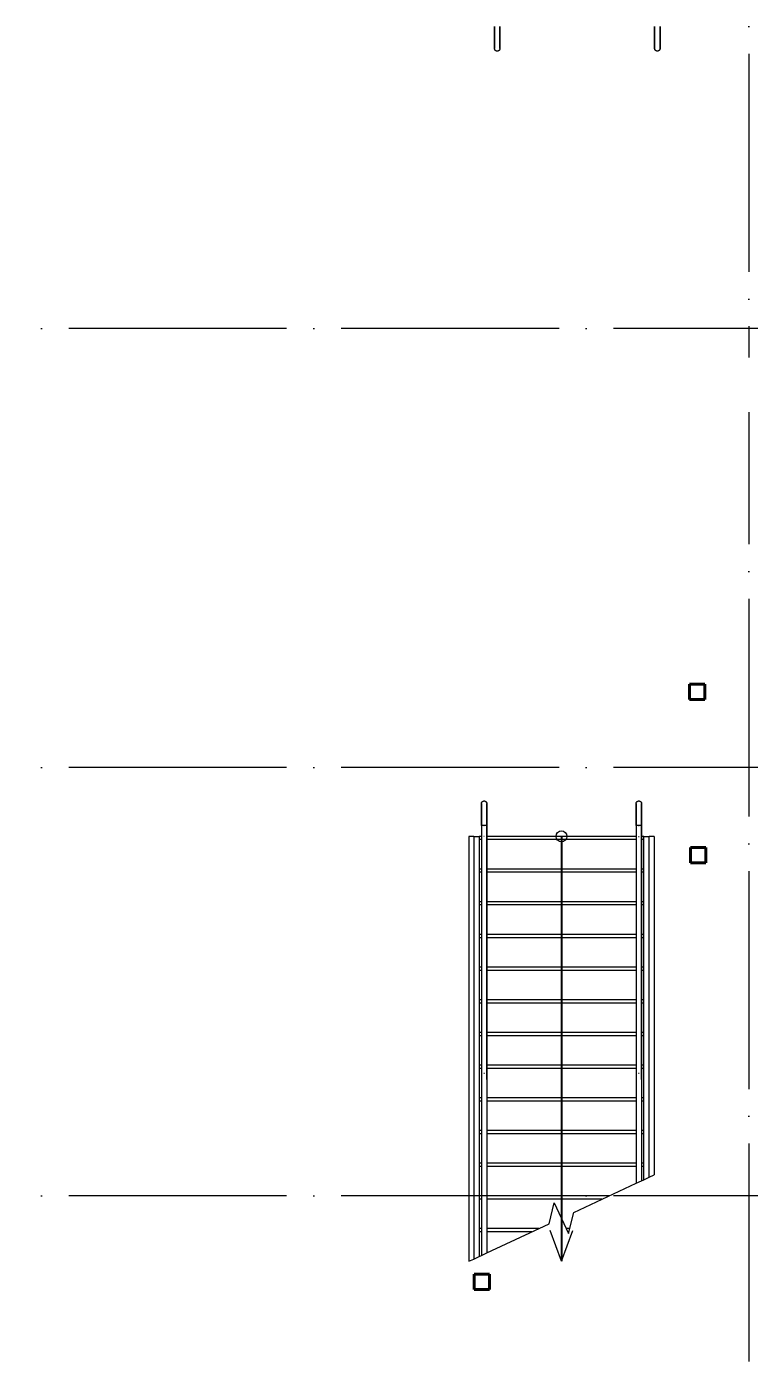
# Model space of a CAD drawing. Header units: millimetres. Extents: x -259793 to 1187961, y -549744 to 43070.
# Drawn here: x -41335 to -34701, y -2239 to 9956 of the extents above; entities that cross this region are included whole.
import ezdxf
from ezdxf import colors
from ezdxf.entities.mleader import LeaderData, LeaderLine
from ezdxf.math import Vec2, Vec3

# ---------------------------------------------------------------- set-up
doc = ezdxf.new("R2010")
doc.units = ezdxf.units.MM
doc.linetypes.add('ADSK_Линия сетки', pattern=[25, 20, -2.5, 0, -2.5])
for name, color, linetype, lineweight in [('RC-Выноски', 7, 'Continuous', 0), ('Аннотация', 7, 'Continuous', 18), ('Лестницы', 252, 'Continuous', 9), ('Несущие колонны', 252, 'Continuous', 18), ('Ограждение', 252, 'Continuous', 9), ('Оси', 252, 'Continuous', 9)]:
    doc.layers.add(name, color=color, linetype=linetype, lineweight=lineweight)
doc.layers.add('Узлы', color=7, linetype='Continuous')
doc.styles.add('RubezhCAD', font='', dxfattribs={"oblique": 10})
doc.styles.get('RubezhCAD').set_extended_font_data('GOST type A')

# ---------------------------------------------------------------- blocks, each defined once
blk = doc.blocks.new('1 этаж')
at = {"layer": 'Аннотация', "color": 251, "lineweight": 20, "true_color": 0x636466}
for q in [(-36529, -1093), (-36323, -1093)]:
    blk.add_line((-36426, -1375), q, dxfattribs=at)
blk.add_circle((-36426, 2525), 50, dxfattribs=at)
at = {"layer": 'Лестницы', "color": 251, "true_color": 0x636466}
for p, q in [((-37231, 2525), (-37276, 2525)), ((-37276, 2525), (-37276, -1375)), ((-37161, 2525), (-37181, 2525)), ((-37161, 2495), (-37181, 2495)), ((-35741, 2525), (-37111, 2525)), ((-35741, 2495), (-37111, 2495)), ((-35671, 2525), (-35691, 2525)), ((-35671, 2495), (-35691, 2495)), ((-35576, 2525), (-35621, 2525)), ((-35576, 2525), (-35576, -582)), ((-37161, 2225), (-37181, 2225)), ((-37161, 2195), (-37181, 2195)), ((-35741, 2225), (-37111, 2225)), ((-35741, 2195), (-37111, 2195)), ((-35671, 2225), (-35691, 2225)), ((-35671, 2195), (-35691, 2195)), ((-37161, 1925), (-37181, 1925)), ((-37161, 1895), (-37181, 1895)), ((-35741, 1925), (-37111, 1925)), ((-35741, 1895), (-37111, 1895)), ((-35671, 1925), (-35691, 1925)), ((-35671, 1895), (-35691, 1895)), ((-37161, 1625), (-37181, 1625)), ((-37161, 1595), (-37181, 1595)), ((-35741, 1625), (-37111, 1625)), ((-35741, 1595), (-37111, 1595)), ((-35671, 1625), (-35691, 1625)), ((-35671, 1595), (-35691, 1595)), ((-37161, 1325), (-37181, 1325)), ((-37161, 1295), (-37181, 1295)), ((-35741, 1325), (-37111, 1325)), ((-35741, 1295), (-37111, 1295)), ((-35671, 1325), (-35691, 1325)), ((-35671, 1295), (-35691, 1295)), ((-37161, 1025), (-37181, 1025)), ((-37161, 995), (-37181, 995)), ((-35741, 1025), (-37111, 1025)), ((-35741, 995), (-37111, 995)), ((-35671, 1025), (-35691, 1025)), ((-35671, 995), (-35691, 995)), ((-37161, 725), (-37181, 725)), ((-37161, 695), (-37181, 695)), ((-35741, 725), (-37111, 725)), ((-35741, 695), (-37111, 695)), ((-35671, 725), (-35691, 725)), ((-35671, 695), (-35691, 695)), ((-37161, 425), (-37181, 425)), ((-37161, 395), (-37181, 395)), ((-35741, 425), (-37111, 425)), ((-35741, 395), (-37111, 395)), ((-35671, 425), (-35691, 425)), ((-35671, 395), (-35691, 395)), ((-37161, 125), (-37181, 125)), ((-35741, 125), (-37111, 125)), ((-35671, 125), (-35691, 125)), ((-37161, 95), (-37181, 95)), ((-35741, 95), (-37111, 95)), ((-35671, 95), (-35691, 95)), ((-37161, -175), (-37181, -175)), ((-37161, -205), (-37181, -205)), ((-35741, -175), (-37111, -175)), ((-35741, -205), (-37111, -205)), ((-35671, -175), (-35691, -175)), ((-35671, -205), (-35691, -205)), ((-37161, -475), (-37181, -475)), ((-35741, -475), (-37111, -475)), ((-35671, -475), (-35691, -475)), ((-37161, -505), (-37181, -505)), ((-35741, -505), (-37111, -505)), ((-35671, -505), (-35691, -505)), ((-35621, -603), (-35576, -582)), ((-36313, -926), (-35741, -659)), ((-35691, -636), (-35671, -626)), ((-37161, -775), (-37181, -775)), ((-37161, -805), (-37181, -805)), ((-35989, -775), (-37111, -775)), ((-36054, -805), (-37111, -805)), ((-36539, -1031), (-36492, -837)), ((-36492, -837), (-36360, -1120)), ((-36360, -1120), (-36313, -926)), ((-37161, -1075), (-37181, -1075)), ((-37111, -1298), (-36539, -1031)), ((-36633, -1075), (-37111, -1075)), ((-36349, -1075), (-36381, -1075)), ((-37161, -1105), (-37181, -1105)), ((-36697, -1105), (-37111, -1105)), ((-36356, -1105), (-36367, -1105)), ((-37181, -1330), (-37161, -1321)), ((-37276, -1375), (-37231, -1354))]:
    blk.add_line(p, q, dxfattribs=at)
at = {"layer": 'Несущие колонны', "color": 251, "lineweight": 40, "true_color": 0x636466}
for p, q in [((-35250, 3781), (-35250, 3921)), ((-35250, 3921), (-35110, 3921)), ((-35110, 3921), (-35250, 3921)), ((-35250, 3921), (-35250, 3781)), ((-35110, 3921), (-35110, 3781)), ((-35110, 3781), (-35110, 3921)), ((-35110, 3781), (-35250, 3781)), ((-35250, 3781), (-35110, 3781)), ((-35242, 2282), (-35242, 2422)), ((-35242, 2422), (-35102, 2422)), ((-35102, 2422), (-35242, 2422)), ((-35242, 2422), (-35242, 2282)), ((-35102, 2422), (-35102, 2282)), ((-35102, 2282), (-35102, 2422)), ((-35102, 2282), (-35242, 2282)), ((-35242, 2282), (-35102, 2282)), ((-37227, -1494), (-37087, -1494)), ((-37226, -1634), (-37227, -1494)), ((-37087, -1494), (-37086, -1634)), ((-37086, -1634), (-37226, -1634))]:
    blk.add_line(p, q, dxfattribs=at)
at = {"layer": 'Несущие колонны', "color": 251, "true_color": 0x636466}
for p, q in [((-37227, -1494), (-37087, -1494)), ((-37226, -1634), (-37227, -1494)), ((-37087, -1494), (-37086, -1634)), ((-37086, -1634), (-37226, -1634))]:
    blk.add_line(p, q, dxfattribs=at)
at = {"layer": 'Ограждение', "color": 251, "true_color": 0x636466}
for p, q in [((-37161, 2625), (-37161, 2525)), ((-37111, 2625), (-37161, 2625)), ((-37161, 2625), (-37161, 2525)), ((-37134, 2625), (-37138, 2625)), ((-37138, 2625), (-37136, 2625)), ((-37136, 2625), (-37134, 2625)), ((-37111, 2525), (-37111, 2625)), ((-37111, 2625), (-37111, 2525)), ((-35741, 2625), (-35741, 2525)), ((-35691, 2625), (-35741, 2625)), ((-35741, 2625), (-35741, 2525)), ((-35714, 2625), (-35718, 2625)), ((-35718, 2625), (-35716, 2625)), ((-35716, 2625), (-35714, 2625)), ((-35691, 2525), (-35691, 2625)), ((-35691, 2625), (-35691, 2525)), ((-37231, 2525), (-37181, 2525)), ((-37231, 2525), (-37231, -1354)), ((-37181, 2525), (-37181, -1330)), ((-37161, 2525), (-37161, -1321)), ((-37161, 2519), (-37161, 294)), ((-37111, 2525), (-37111, -1298)), ((-37111, 294), (-37111, 2519)), ((-35741, 2525), (-35741, -659)), ((-35741, 2519), (-35741, 294)), ((-35691, 2525), (-35691, -636)), ((-35691, 294), (-35691, 2519)), ((-35671, 2525), (-35621, 2525)), ((-35671, -626), (-35671, 2525)), ((-35621, -603), (-35621, 2525)), ((-35671, -626), (-35621, -603)), ((-35671, -626), (-35621, -603)), ((-35741, -659), (-35691, -636)), ((-37231, -1354), (-37181, -1330)), ((-37231, -1354), (-37181, -1330)), ((-37161, -1321), (-37111, -1298))]:
    blk.add_line(p, q, dxfattribs=at)
at = {"layer": 'Ограждение', "color": 251, "true_color": 0x636466, "flags": 128}
for points in [[(-37041, 9956), (-37041, 9948), (-37041, 9940), (-37041, 9932), (-37041, 9924), (-37041, 9917), (-37041, 9909), (-37041, 9901), (-37041, 9893), (-37041, 9886), (-37041, 9878), (-37041, 9871), (-37041, 9864), (-37041, 9857), (-37041, 9850), (-37041, 9843), (-37041, 9837), (-37041, 9831), (-37041, 9824), (-37041, 9818), (-37041, 9813), (-37041, 9807), (-37041, 9802), (-37041, 9797), (-37041, 9792), (-37041, 9788), (-37041, 9784), (-37041, 9780), (-37041, 9776), (-37041, 9773), (-37041, 9770), (-37041, 9767), (-37041, 9765), (-37041, 9763), (-37041, 9761), (-37041, 9759), (-37041, 9758), (-37041, 9757), (-37041, 9757), (-37041, 9756), (-37041, 9756)], [(-37041, 9756), (-37041, 9756), (-37041, 9757), (-37041, 9758), (-37041, 9759), (-37041, 9760), (-37041, 9762), (-37041, 9764), (-37041, 9766), (-37041, 9769), (-37041, 9772), (-37041, 9775), (-37041, 9779), (-37041, 9783), (-37041, 9787), (-37041, 9791), (-37041, 9796), (-37041, 9801), (-37041, 9806), (-37041, 9811), (-37041, 9817), (-37041, 9823), (-37041, 9829), (-37041, 9835), (-37041, 9842), (-37041, 9848), (-37041, 9855), (-37041, 9862), (-37041, 9869), (-37041, 9876), (-37041, 9884), (-37041, 9891), (-37041, 9899), (-37041, 9907), (-37041, 9914), (-37041, 9922), (-37041, 9930), (-37041, 9938), (-37041, 9946), (-37041, 9954), (-37041, 9956)], [(-36991, 9956), (-36991, 9948), (-36991, 9940), (-36991, 9932), (-36991, 9924), (-36991, 9917), (-36991, 9909), (-36991, 9901), (-36991, 9893), (-36991, 9886), (-36991, 9878), (-36991, 9871), (-36991, 9864), (-36991, 9857), (-36991, 9850), (-36991, 9843), (-36991, 9837), (-36991, 9831), (-36991, 9824), (-36991, 9818), (-36991, 9813), (-36991, 9807), (-36991, 9802), (-36991, 9797), (-36991, 9792), (-36991, 9788), (-36991, 9784), (-36991, 9780), (-36991, 9776), (-36991, 9773), (-36991, 9770), (-36991, 9767), (-36991, 9765), (-36991, 9763), (-36991, 9761), (-36991, 9759), (-36991, 9758), (-36991, 9757), (-36991, 9757), (-36991, 9756), (-36991, 9756)], [(-36991, 9756), (-36991, 9756), (-36991, 9757), (-36991, 9758), (-36991, 9759), (-36991, 9760), (-36991, 9762), (-36991, 9764), (-36991, 9766), (-36991, 9769), (-36991, 9772), (-36991, 9775), (-36991, 9779), (-36991, 9783), (-36991, 9787), (-36991, 9791), (-36991, 9796), (-36991, 9801), (-36991, 9806), (-36991, 9811), (-36991, 9817), (-36991, 9823), (-36991, 9829), (-36991, 9835), (-36991, 9842), (-36991, 9848), (-36991, 9855), (-36991, 9862), (-36991, 9869), (-36991, 9876), (-36991, 9884), (-36991, 9891), (-36991, 9899), (-36991, 9907), (-36991, 9914), (-36991, 9922), (-36991, 9930), (-36991, 9938), (-36991, 9946), (-36991, 9954), (-36991, 9956)], [(-35571, 9956), (-35571, 9948), (-35571, 9940), (-35571, 9932), (-35571, 9924), (-35571, 9917), (-35571, 9909), (-35571, 9901), (-35571, 9893), (-35571, 9886), (-35571, 9878), (-35571, 9871), (-35571, 9864), (-35571, 9857), (-35571, 9850), (-35571, 9843), (-35571, 9837), (-35571, 9831), (-35571, 9824), (-35571, 9818), (-35571, 9813), (-35571, 9807), (-35571, 9802), (-35571, 9797), (-35571, 9792), (-35571, 9788), (-35571, 9784), (-35571, 9780), (-35571, 9776), (-35571, 9773), (-35571, 9770), (-35571, 9767), (-35571, 9765), (-35571, 9763), (-35571, 9761), (-35571, 9759), (-35571, 9758), (-35571, 9757), (-35571, 9757), (-35571, 9756), (-35571, 9756)], [(-35571, 9756), (-35571, 9756), (-35571, 9757), (-35571, 9758), (-35571, 9759), (-35571, 9760), (-35571, 9762), (-35571, 9764), (-35571, 9766), (-35571, 9769), (-35571, 9772), (-35571, 9775), (-35571, 9779), (-35571, 9783), (-35571, 9787), (-35571, 9791), (-35571, 9796), (-35571, 9801), (-35571, 9806), (-35571, 9811), (-35571, 9817), (-35571, 9823), (-35571, 9829), (-35571, 9835), (-35571, 9842), (-35571, 9848), (-35571, 9855), (-35571, 9862), (-35571, 9869), (-35571, 9876), (-35571, 9884), (-35571, 9891), (-35571, 9899), (-35571, 9907), (-35571, 9914), (-35571, 9922), (-35571, 9930), (-35571, 9938), (-35571, 9946), (-35571, 9954), (-35571, 9956)], [(-35521, 9956), (-35521, 9948), (-35521, 9940), (-35521, 9932), (-35521, 9924), (-35521, 9917), (-35521, 9909), (-35521, 9901), (-35521, 9893), (-35521, 9886), (-35521, 9878), (-35521, 9871), (-35521, 9864), (-35521, 9857), (-35521, 9850), (-35521, 9843), (-35521, 9837), (-35521, 9831), (-35521, 9824), (-35521, 9818), (-35521, 9813), (-35521, 9807), (-35521, 9802), (-35521, 9797), (-35521, 9792), (-35521, 9788), (-35521, 9784), (-35521, 9780), (-35521, 9776), (-35521, 9773), (-35521, 9770), (-35521, 9767), (-35521, 9765), (-35521, 9763), (-35521, 9761), (-35521, 9759), (-35521, 9758), (-35521, 9757), (-35521, 9757), (-35521, 9756), (-35521, 9756)], [(-35521, 9756), (-35521, 9756), (-35521, 9757), (-35521, 9758), (-35521, 9759), (-35521, 9760), (-35521, 9762), (-35521, 9764), (-35521, 9766), (-35521, 9769), (-35521, 9772), (-35521, 9775), (-35521, 9779), (-35521, 9783), (-35521, 9787), (-35521, 9791), (-35521, 9796), (-35521, 9801), (-35521, 9806), (-35521, 9811), (-35521, 9817), (-35521, 9823), (-35521, 9829), (-35521, 9835), (-35521, 9842), (-35521, 9848), (-35521, 9855), (-35521, 9862), (-35521, 9869), (-35521, 9876), (-35521, 9884), (-35521, 9891), (-35521, 9899), (-35521, 9907), (-35521, 9914), (-35521, 9922), (-35521, 9930), (-35521, 9938), (-35521, 9946), (-35521, 9954), (-35521, 9956)], [(-37016, 9731), (-37017, 9731), (-37018, 9731), (-37019, 9731), (-37020, 9732), (-37021, 9732), (-37022, 9732), (-37023, 9732), (-37024, 9733), (-37025, 9733), (-37026, 9733), (-37026, 9734), (-37027, 9734), (-37028, 9735), (-37029, 9735), (-37030, 9736), (-37031, 9736), (-37032, 9737), (-37032, 9737), (-37033, 9738), (-37034, 9739), (-37034, 9740), (-37035, 9740), (-37036, 9741), (-37036, 9742), (-37037, 9743), (-37037, 9744), (-37038, 9744), (-37038, 9745), (-37039, 9746), (-37039, 9747), (-37039, 9748), (-37040, 9749), (-37040, 9750), (-37040, 9751), (-37040, 9752), (-37041, 9753), (-37041, 9754), (-37041, 9755), (-37041, 9756), (-37041, 9756)], [(-36991, 9756), (-36991, 9755), (-36991, 9754), (-36991, 9753), (-36991, 9752), (-36991, 9751), (-36992, 9750), (-36992, 9749), (-36992, 9748), (-36992, 9747), (-36993, 9747), (-36993, 9746), (-36994, 9745), (-36994, 9744), (-36995, 9743), (-36995, 9742), (-36996, 9741), (-36996, 9741), (-36997, 9740), (-36998, 9739), (-36998, 9738), (-36999, 9738), (-37000, 9737), (-37001, 9736), (-37001, 9736), (-37002, 9735), (-37003, 9735), (-37004, 9734), (-37005, 9734), (-37006, 9733), (-37007, 9733), (-37008, 9733), (-37009, 9732), (-37010, 9732), (-37011, 9732), (-37012, 9732), (-37013, 9731), (-37014, 9731), (-37015, 9731), (-37016, 9731), (-37016, 9731)], [(-35546, 9731), (-35547, 9731), (-35548, 9731), (-35549, 9731), (-35550, 9732), (-35551, 9732), (-35552, 9732), (-35553, 9732), (-35554, 9733), (-35555, 9733), (-35556, 9733), (-35556, 9734), (-35557, 9734), (-35558, 9735), (-35559, 9735), (-35560, 9736), (-35561, 9736), (-35562, 9737), (-35562, 9737), (-35563, 9738), (-35564, 9739), (-35564, 9740), (-35565, 9740), (-35566, 9741), (-35566, 9742), (-35567, 9743), (-35567, 9744), (-35568, 9744), (-35568, 9745), (-35569, 9746), (-35569, 9747), (-35569, 9748), (-35570, 9749), (-35570, 9750), (-35570, 9751), (-35570, 9752), (-35571, 9753), (-35571, 9754), (-35571, 9755), (-35571, 9756), (-35571, 9756)], [(-35521, 9756), (-35521, 9755), (-35521, 9754), (-35521, 9753), (-35521, 9752), (-35521, 9751), (-35522, 9750), (-35522, 9749), (-35522, 9748), (-35522, 9747), (-35523, 9747), (-35523, 9746), (-35524, 9745), (-35524, 9744), (-35525, 9743), (-35525, 9742), (-35526, 9741), (-35526, 9741), (-35527, 9740), (-35528, 9739), (-35528, 9738), (-35529, 9738), (-35530, 9737), (-35531, 9736), (-35531, 9736), (-35532, 9735), (-35533, 9735), (-35534, 9734), (-35535, 9734), (-35536, 9733), (-35537, 9733), (-35538, 9733), (-35539, 9732), (-35540, 9732), (-35541, 9732), (-35542, 9732), (-35543, 9731), (-35544, 9731), (-35545, 9731), (-35546, 9731), (-35546, 9731)], [(-37161, 2825), (-37161, 2826), (-37161, 2827), (-37161, 2828), (-37161, 2829), (-37160, 2830), (-37160, 2831), (-37160, 2832), (-37160, 2833), (-37159, 2834), (-37159, 2835), (-37159, 2836), (-37158, 2837), (-37158, 2838), (-37157, 2839), (-37157, 2839), (-37156, 2840), (-37155, 2841), (-37155, 2842), (-37154, 2842), (-37153, 2843), (-37153, 2844), (-37152, 2845), (-37151, 2845), (-37150, 2846), (-37149, 2846), (-37149, 2847), (-37148, 2847), (-37147, 2848), (-37146, 2848), (-37145, 2849), (-37144, 2849), (-37143, 2849), (-37142, 2849), (-37141, 2850), (-37140, 2850), (-37139, 2850), (-37138, 2850), (-37137, 2850), (-37136, 2850), (-37136, 2850)], [(-37161, 2625), (-37161, 2633), (-37161, 2641), (-37161, 2649), (-37161, 2657), (-37161, 2665), (-37161, 2673), (-37161, 2681), (-37161, 2688), (-37161, 2696), (-37161, 2703), (-37161, 2710), (-37161, 2718), (-37161, 2725), (-37161, 2732), (-37161, 2738), (-37161, 2745), (-37161, 2751), (-37161, 2757), (-37161, 2763), (-37161, 2769), (-37161, 2774), (-37161, 2779), (-37161, 2784), (-37161, 2789), (-37161, 2794), (-37161, 2798), (-37161, 2802), (-37161, 2805), (-37161, 2809), (-37161, 2812), (-37161, 2814), (-37161, 2817), (-37161, 2819), (-37161, 2821), (-37161, 2822), (-37161, 2824), (-37161, 2824), (-37161, 2825), (-37161, 2825), (-37161, 2825)], [(-37161, 2825), (-37161, 2825), (-37161, 2825), (-37161, 2824), (-37161, 2823), (-37161, 2821), (-37161, 2820), (-37161, 2817), (-37161, 2815), (-37161, 2812), (-37161, 2809), (-37161, 2806), (-37161, 2803), (-37161, 2799), (-37161, 2795), (-37161, 2790), (-37161, 2786), (-37161, 2781), (-37161, 2776), (-37161, 2770), (-37161, 2765), (-37161, 2759), (-37161, 2753), (-37161, 2746), (-37161, 2740), (-37161, 2733), (-37161, 2727), (-37161, 2720), (-37161, 2712), (-37161, 2705), (-37161, 2698), (-37161, 2690), (-37161, 2683), (-37161, 2675), (-37161, 2667), (-37161, 2659), (-37161, 2651), (-37161, 2643), (-37161, 2635), (-37161, 2627), (-37161, 2625)], [(-37136, 2850), (-37135, 2850), (-37134, 2850), (-37133, 2850), (-37132, 2850), (-37131, 2850), (-37130, 2850), (-37129, 2849), (-37128, 2849), (-37127, 2849), (-37126, 2848), (-37125, 2848), (-37124, 2847), (-37124, 2847), (-37123, 2846), (-37122, 2846), (-37121, 2845), (-37120, 2845), (-37119, 2844), (-37119, 2843), (-37118, 2843), (-37117, 2842), (-37117, 2841), (-37116, 2840), (-37116, 2840), (-37115, 2839), (-37114, 2838), (-37114, 2837), (-37113, 2836), (-37113, 2835), (-37113, 2834), (-37112, 2833), (-37112, 2832), (-37112, 2831), (-37112, 2831), (-37111, 2830), (-37111, 2829), (-37111, 2828), (-37111, 2827), (-37111, 2826), (-37111, 2825)], [(-37111, 2625), (-37111, 2633), (-37111, 2641), (-37111, 2649), (-37111, 2657), (-37111, 2665), (-37111, 2673), (-37111, 2681), (-37111, 2688), (-37111, 2696), (-37111, 2703), (-37111, 2710), (-37111, 2718), (-37111, 2725), (-37111, 2732), (-37111, 2738), (-37111, 2745), (-37111, 2751), (-37111, 2757), (-37111, 2763), (-37111, 2769), (-37111, 2774), (-37111, 2779), (-37111, 2784), (-37111, 2789), (-37111, 2794), (-37111, 2798), (-37111, 2802), (-37111, 2805), (-37111, 2809), (-37111, 2812), (-37111, 2814), (-37111, 2817), (-37111, 2819), (-37111, 2821), (-37111, 2822), (-37111, 2824), (-37111, 2824), (-37111, 2825), (-37111, 2825), (-37111, 2825)], [(-37111, 2825), (-37111, 2825), (-37111, 2825), (-37111, 2824), (-37111, 2823), (-37111, 2821), (-37111, 2820), (-37111, 2817), (-37111, 2815), (-37111, 2812), (-37111, 2809), (-37111, 2806), (-37111, 2803), (-37111, 2799), (-37111, 2795), (-37111, 2790), (-37111, 2786), (-37111, 2781), (-37111, 2776), (-37111, 2770), (-37111, 2765), (-37111, 2759), (-37111, 2753), (-37111, 2746), (-37111, 2740), (-37111, 2733), (-37111, 2727), (-37111, 2720), (-37111, 2712), (-37111, 2705), (-37111, 2698), (-37111, 2690), (-37111, 2683), (-37111, 2675), (-37111, 2667), (-37111, 2659), (-37111, 2651), (-37111, 2643), (-37111, 2635), (-37111, 2627), (-37111, 2625)], [(-35741, 2825), (-35741, 2826), (-35741, 2827), (-35741, 2828), (-35741, 2829), (-35740, 2830), (-35740, 2831), (-35740, 2832), (-35740, 2833), (-35739, 2834), (-35739, 2835), (-35739, 2836), (-35738, 2837), (-35738, 2838), (-35737, 2839), (-35737, 2839), (-35736, 2840), (-35735, 2841), (-35735, 2842), (-35734, 2842), (-35733, 2843), (-35733, 2844), (-35732, 2845), (-35731, 2845), (-35730, 2846), (-35729, 2846), (-35729, 2847), (-35728, 2847), (-35727, 2848), (-35726, 2848), (-35725, 2849), (-35724, 2849), (-35723, 2849), (-35722, 2849), (-35721, 2850), (-35720, 2850), (-35719, 2850), (-35718, 2850), (-35717, 2850), (-35716, 2850), (-35716, 2850)], [(-35741, 2625), (-35741, 2633), (-35741, 2641), (-35741, 2649), (-35741, 2657), (-35741, 2665), (-35741, 2673), (-35741, 2681), (-35741, 2688), (-35741, 2696), (-35741, 2703), (-35741, 2710), (-35741, 2718), (-35741, 2725), (-35741, 2732), (-35741, 2738), (-35741, 2745), (-35741, 2751), (-35741, 2757), (-35741, 2763), (-35741, 2769), (-35741, 2774), (-35741, 2779), (-35741, 2784), (-35741, 2789), (-35741, 2794), (-35741, 2798), (-35741, 2802), (-35741, 2805), (-35741, 2809), (-35741, 2812), (-35741, 2814), (-35741, 2817), (-35741, 2819), (-35741, 2821), (-35741, 2822), (-35741, 2824), (-35741, 2824), (-35741, 2825), (-35741, 2825), (-35741, 2825)], [(-35741, 2825), (-35741, 2825), (-35741, 2825), (-35741, 2824), (-35741, 2823), (-35741, 2821), (-35741, 2820), (-35741, 2817), (-35741, 2815), (-35741, 2812), (-35741, 2809), (-35741, 2806), (-35741, 2803), (-35741, 2799), (-35741, 2795), (-35741, 2790), (-35741, 2786), (-35741, 2781), (-35741, 2776), (-35741, 2770), (-35741, 2765), (-35741, 2759), (-35741, 2753), (-35741, 2746), (-35741, 2740), (-35741, 2733), (-35741, 2727), (-35741, 2720), (-35741, 2712), (-35741, 2705), (-35741, 2698), (-35741, 2690), (-35741, 2683), (-35741, 2675), (-35741, 2667), (-35741, 2659), (-35741, 2651), (-35741, 2643), (-35741, 2635), (-35741, 2627), (-35741, 2625)], [(-35716, 2850), (-35715, 2850), (-35714, 2850), (-35713, 2850), (-35712, 2850), (-35711, 2850), (-35710, 2850), (-35709, 2849), (-35708, 2849), (-35707, 2849), (-35706, 2848), (-35705, 2848), (-35704, 2847), (-35704, 2847), (-35703, 2846), (-35702, 2846), (-35701, 2845), (-35700, 2845), (-35699, 2844), (-35699, 2843), (-35698, 2843), (-35697, 2842), (-35697, 2841), (-35696, 2840), (-35696, 2840), (-35695, 2839), (-35694, 2838), (-35694, 2837), (-35693, 2836), (-35693, 2835), (-35693, 2834), (-35692, 2833), (-35692, 2832), (-35692, 2831), (-35692, 2831), (-35691, 2830), (-35691, 2829), (-35691, 2828), (-35691, 2827), (-35691, 2826), (-35691, 2825)], [(-35691, 2625), (-35691, 2633), (-35691, 2641), (-35691, 2649), (-35691, 2657), (-35691, 2665), (-35691, 2673), (-35691, 2681), (-35691, 2688), (-35691, 2696), (-35691, 2703), (-35691, 2710), (-35691, 2718), (-35691, 2725), (-35691, 2732), (-35691, 2738), (-35691, 2745), (-35691, 2751), (-35691, 2757), (-35691, 2763), (-35691, 2769), (-35691, 2774), (-35691, 2779), (-35691, 2784), (-35691, 2789), (-35691, 2794), (-35691, 2798), (-35691, 2802), (-35691, 2805), (-35691, 2809), (-35691, 2812), (-35691, 2814), (-35691, 2817), (-35691, 2819), (-35691, 2821), (-35691, 2822), (-35691, 2824), (-35691, 2824), (-35691, 2825), (-35691, 2825), (-35691, 2825)], [(-35691, 2825), (-35691, 2825), (-35691, 2825), (-35691, 2824), (-35691, 2823), (-35691, 2821), (-35691, 2820), (-35691, 2817), (-35691, 2815), (-35691, 2812), (-35691, 2809), (-35691, 2806), (-35691, 2803), (-35691, 2799), (-35691, 2795), (-35691, 2790), (-35691, 2786), (-35691, 2781), (-35691, 2776), (-35691, 2770), (-35691, 2765), (-35691, 2759), (-35691, 2753), (-35691, 2746), (-35691, 2740), (-35691, 2733), (-35691, 2727), (-35691, 2720), (-35691, 2712), (-35691, 2705), (-35691, 2698), (-35691, 2690), (-35691, 2683), (-35691, 2675), (-35691, 2667), (-35691, 2659), (-35691, 2651), (-35691, 2643), (-35691, 2635), (-35691, 2627), (-35691, 2625)], [(-37133, 347), (-37136, 348), (-37139, 347)], [(-35713, 347), (-35716, 348), (-35719, 347)]]:
    blk.add_lwpolyline(points, dxfattribs=at)
at = {"layer": 'Ограждение', "color": 251, "true_color": 0x636466}
for points in [[(-37134, 2525), (-37135, 2525), (-37136, 2525), (-37137, 2525), (-37138, 2525)], [(-35718, 2525), (-35717, 2525), (-35716, 2525), (-35715, 2525), (-35714, 2525)]]:
    blk.add_open_spline(points, degree=3, dxfattribs=at)
at = {"layer": 'Оси', "color": 251, "linetype": 'ADSK_Линия сетки', "ltscale": 100, "true_color": 0x636466}
for p, q in [((-34706, 32207), (-34706, -33770)), ((-26448, 7186), (-72528, 7186)), ((-26448, 3156), (-72528, 3156)), ((-26448, -774), (-72528, -774))]:
    blk.add_line(p, q, dxfattribs=at)
at = {"layer": 'Узлы', "color": 251, "true_color": 0x636466}
blk.add_line((-36426, 2525), (-36426, -1375), dxfattribs=at)

msp = doc.modelspace()

# ---------------------------------------------------------------- block references
msp.add_blockref('1 этаж', (0, 0))

# ---------------------------------------------------------------- next in the draw order: leaders
at = {"layer": 'RC-Выноски', "ltscale": 0.01}
ml = msp.add_multileader_mtext('Standard', dxfattribs=at)
ml.set_content('RS2', color=256, style='RubezhCAD')
ml.set_leader_properties()
ml.build(insert=Vec2(0, 0))
ml.multileader.update_dxf_attribs({"has_text_frame": 1, "text_left_attachment_type": 2, "text_right_attachment_type": 6, "dogleg_length": 2, "arrow_head_size": 200, "scale": 100})
ctx = ml.context
ctx.base_point, ctx.scale, ctx.char_height, ctx.arrow_head_size, ctx.landing_gap_size, ctx.plane_origin = Vec3(-44931.63742, 6668.56964), 100, 250, 200, 100, Vec3(-95232.0694, -177238.30368)
ctx.left_attachment, ctx.right_attachment, ctx.text_align_type = 2, 6, 1
notes = []
notes.append((ctx, [(1, (1, 1, 0), (-44039.69853, 6493.56964), (-1, 0), 200, [(0, [(-44039.69853, 7706.26841)], 0, [])])]))
ctx.mtext.insert, ctx.mtext.width, ctx.mtext.alignment, ctx.mtext.flow_direction = Vec3(-44585.66797, 6793.56964), 397.2804211, 2, 5
ctx.mtext.has_bg_fill, ctx.mtext.bg_color, ctx.mtext.bg_scale_factor, ctx.mtext.bg_transparency, ctx.mtext.use_window_bg_color = 1, -1027028792, 1.5, 0, 1
for ctx, leaders in notes:
    for number, flags, end, landing, length, lines in leaders:
        leader = LeaderData()
        leader.index, (leader.has_last_leader_line, leader.has_dogleg_vector, leader.attachment_direction) = number, flags
        leader.last_leader_point, leader.dogleg_vector, leader.dogleg_length = Vec3(end), Vec3(landing), length
        for number, points, colour, breaks in lines:
            line = LeaderLine()
            line.index, line.vertices, line.color, line.breaks = number, Vec3.list(points), colors.encode_raw_color(colour), breaks
            leader.lines.append(line)
        ctx.leaders.append(leader)

doc.saveas('drawing.dxf')
